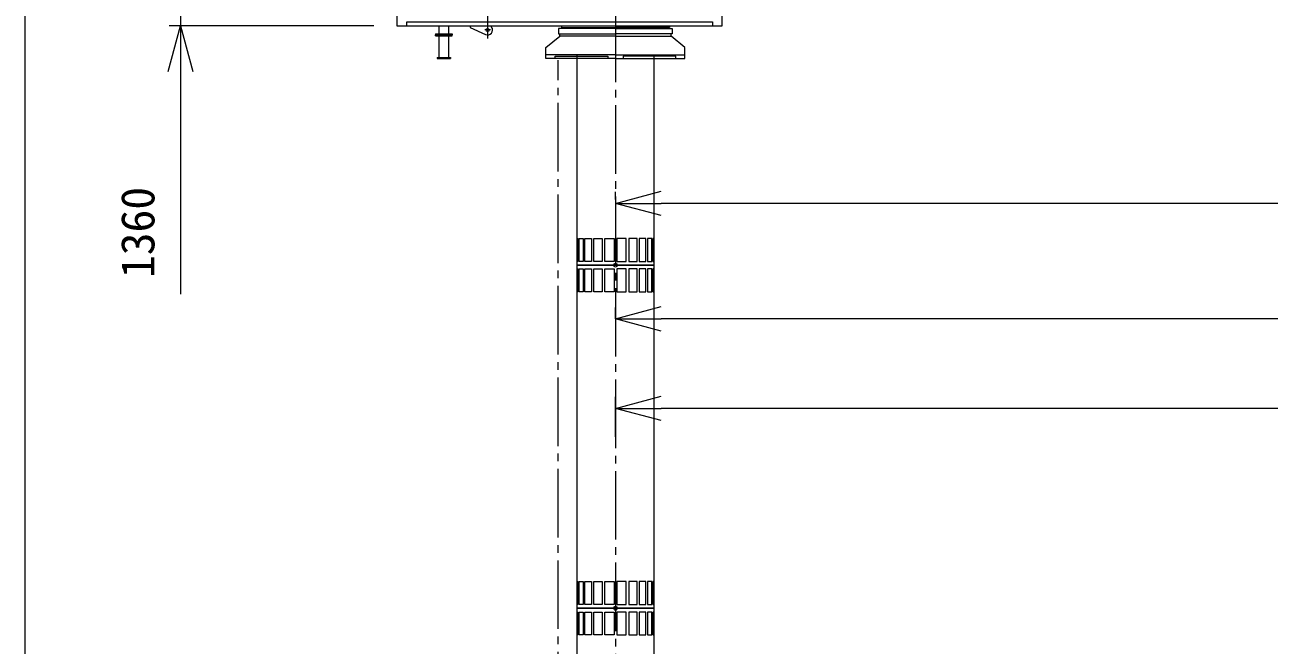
# Model space of a CAD drawing. Units: millimetres, scale not verified. Extents: x -27556 to 27590, y -36412 to 39687.
# Drawn here: x -26666 to -10360, y 1772 to 9908 of the extents above; entities that cross this region are included whole.
import ezdxf
from ezdxf.enums import TextEntityAlignment as Align

# ---------------------------------------------------------------- set-up
doc = ezdxf.new("R2010")
doc.units = ezdxf.units.MM
doc.header["$LTSCALE"] = 100
doc.header["$PDMODE"] = 32
doc.header["$PDSIZE"] = 50
doc.linetypes.add('CHAIN2', pattern=[12, 9, -1, 1, -1])
for name, color, linetype, lineweight in [('0-3_05 寸法', 7, 'Continuous', 18), ('0-4_10 当社外形線', 7, 'Continuous', 18), ('0-5_12 当社中心線', 7, 'CHAIN2', 18)]:
    doc.layers.add(name, color=color, linetype=linetype, lineweight=lineweight)
doc.styles.add('ＭＳ ゴシック', font='')
doc.styles.get('ＭＳ ゴシック').set_extended_font_data('MS Gothic')

msp = doc.modelspace()

# ---------------------------------------------------------------- linework, layer by layer
at = {"layer": '0-3_05 寸法'}
for p, q in [((-24625.5, 11256.1), (-24625.5, 9896.1)), ((-26665.5, 10656.1), (-26665.5, -19643.9)), ((-22091.3, 9896.1), (-24775.5, 9896.1)), ((-24625.5, 9896.1), (-24625.5, 9296.1)), ((-24625.5, 9296.1), (-24625.5, 6376.1)), ((-18926.3, 7616.3), (-18926.3, 7716.5)), ((-18926.3, 7566.5), (-18326.3, 7566.5)), ((473.5, 7566.5), (-18326.3, 7566.5)), ((-18926.3, 6052.1), (-18926.3, 6202.1)), ((-18926.3, 6052.1), (-18326.3, 6052.1)), ((5473.7, 6052.1), (-18326.3, 6052.1)), ((-18926.3, 4503), (-18926.3, 5027.3)), ((-18926.3, 4877.3), (-18326.3, 4877.3)), ((10473.7, 4877.3), (-18326.3, 4877.3))]:
    msp.add_line(p, q, dxfattribs=at)
for points in [[(-24786.3, 9296.1), (-24625.5, 9896.1), (-24464.7, 9296.1)], [(-18326.3, 7405.8), (-18926.3, 7566.5), (-18326.3, 7727.3)], [(-18326.3, 5891.3), (-18926.3, 6052.1), (-18326.3, 6212.8)], [(-18326.3, 4716.6), (-18926.3, 4877.3), (-18326.3, 5038.1)]]:
    msp.add_lwpolyline(points, dxfattribs=at)
at = {"layer": '0-4_10 当社外形線'}
for p, q in [((-21286.3, 9788.1), (-21066.3, 9788.1)), ((-21286.3, 9788.1), (-21286.3, 9776.1)), ((-21238.8, 9896.1), (-21238.8, 9788.1)), ((-21238.8, 9896.1), (-21113.8, 9896.1)), ((-21176.3, 9896.9), (-21176.3, 9895.3)), ((-21113.8, 9896.1), (-21113.8, 9788.1)), ((-21066.3, 9788.1), (-21066.3, 9776.1)), ((-20829.7, 9896.1), (-20829.7, 9873.3)), ((-20829.7, 9873.3), (-20627.8, 9782.3)), ((-20561.1, 9896.1), (-20548.6, 9878.3)), ((-19608, 9871.6), (-19608, 9859.1)), ((-18244.6, 9871.6), (-18244.6, 9859.1)), ((-21286.3, 9776.1), (-21066.3, 9776.1)), ((-21286.3, 9764.1), (-21286.3, 9776.1)), ((-21286.3, 9764.1), (-21066.3, 9764.1)), ((-21238.8, 9764.1), (-21238.8, 9478.1)), ((-21113.8, 9764.1), (-21113.8, 9478.1)), ((-21066.3, 9764.1), (-21066.3, 9776.1)), ((-21263.8, 9478.1), (-21088.8, 9478.1)), ((-21263.8, 9478.1), (-21263.8, 9466.1)), ((-21263.8, 9466.1), (-21088.8, 9466.1)), ((-21088.8, 9478.1), (-21088.8, 9466.1)), ((-18926.3, 9516.1), (-19836.3, 9516.1)), ((-18926.3, 9516.1), (-18016.3, 9516.1)), ((-19434.3, 6756.1), (-18418.3, 6756.1))]:
    msp.add_line(p, q, dxfattribs=at)
for points in [[(-21658.5, 10346.1), (-21791.3, 10346.1), (-21791.3, 9896.1), (-20829.7, 9896.1)], [(-20829.7, 9896.1), (-17526.3, 9896.1), (-17526.3, 10346.1), (-17652.8, 10346.1)], [(-21658.5, 9896.1), (-21658.5, 9946.1), (-17652.8, 9946.1), (-17652.8, 9896.1)], [(-18926.3, 9859.1), (-19670.8, 9859.1), (-19670.8, 9791.1), (-19656.3, 9791.1)], [(-18926.3, 9761.1), (-19656.3, 9761.1), (-19656.3, 9791.1), (-18926.3, 9791.1)], [(-19633.4, 9896.1), (-19633.4, 9871.6), (-18926.3, 9871.6)], [(-18219.2, 9896.1), (-18219.2, 9871.6), (-18926.3, 9871.6)], [(-18926.3, 9859.1), (-18181.7, 9859.1), (-18181.7, 9791.1), (-18196.3, 9791.1)], [(-18926.3, 9761.1), (-18196.3, 9761.1), (-18196.3, 9791.1), (-18926.3, 9791.1)], [(-18926.3, 9466.1), (-19836.3, 9466.1), (-19836.3, 9609.7), (-19656.3, 9761.1)], [(-18926.3, 9466.1), (-18016.3, 9466.1), (-18016.3, 9609.7), (-18196.3, 9761.1)], [(-19716.3, 9466.1), (-19716.3, 9496.1), (-19026.3, 9496.1), (-19026.3, 9466.1)], [(-19434.3, 9506.1), (-19434.3, 6756.1), (-18418.3, 6756.1), (-18418.3, 9506.1)], [(-18136.3, 9466.1), (-18136.3, 9496.1), (-18826.3, 9496.1), (-18826.3, 9466.1)], [(-19434, 7106.1), (-19414.6, 7106.1), (-19414.6, 6806.1), (-19434, 6806.1)], [(-18418.6, 7106.1), (-18438, 7106.1), (-18438, 6806.1), (-18418.6, 6806.1)], [(-19434, 6706.1), (-19414.6, 6706.1), (-19414.6, 6406.1), (-19434, 6406.1)], [(-18418.6, 6706.1), (-18438, 6706.1), (-18438, 6406.1), (-18418.6, 6406.1)], [(-19434, 2606.1), (-19414.6, 2606.1), (-19414.6, 2306.1), (-19434, 2306.1)], [(-18418.6, 2606.1), (-18438, 2606.1), (-18438, 2306.1), (-18418.6, 2306.1)], [(-19434, 2206.1), (-19414.6, 2206.1), (-19414.6, 1906.1), (-19434, 1906.1)], [(-18418.6, 2206.1), (-18438, 2206.1), (-18438, 1906.1), (-18418.6, 1906.1)]]:
    msp.add_lwpolyline(points, dxfattribs=at)
for points in [[(-19347.4, 7106.1), (-19347.4, 6806.1), (-19403.6, 6806.1), (-19403.6, 7106.1)], [(-19239, 7106.1), (-19239, 6806.1), (-19326.6, 6806.1), (-19326.6, 7106.1)], [(-19100, 7106.1), (-19100, 6806.1), (-19210.3, 6806.1), (-19210.3, 7106.1)], [(-18944, 7106.1), (-18944, 6806.1), (-19066.3, 6806.1), (-19066.3, 7106.1)], [(-18908.5, 7106.1), (-18908.5, 6806.1), (-18786.3, 6806.1), (-18786.3, 7106.1)], [(-18752.5, 7106.1), (-18752.5, 6806.1), (-18642.2, 6806.1), (-18642.2, 7106.1)], [(-18613.5, 7106.1), (-18613.5, 6806.1), (-18526, 6806.1), (-18526, 7106.1)], [(-18505.1, 7106.1), (-18505.1, 6806.1), (-18448.9, 6806.1), (-18448.9, 7106.1)], [(-19434.3, 2256.1), (-18418.3, 2256.1), (-18418.3, 6756.1), (-19434.3, 6756.1)], [(-19347.4, 6706.1), (-19347.4, 6406.1), (-19403.7, 6406.1), (-19403.7, 6706.1)], [(-19239, 6706.1), (-19239, 6406.1), (-19326.6, 6406.1), (-19326.6, 6706.1)], [(-19100, 6706.1), (-19100, 6406.1), (-19210.4, 6406.1), (-19210.4, 6706.1)], [(-18944, 6706.1), (-18944, 6406.1), (-19066.3, 6406.1), (-19066.3, 6706.1)], [(-18908.6, 6706.1), (-18908.6, 6406.1), (-18786.3, 6406.1), (-18786.3, 6706.1)], [(-18752.5, 6706.1), (-18752.5, 6406.1), (-18642.2, 6406.1), (-18642.2, 6706.1)], [(-18613.5, 6706.1), (-18613.5, 6406.1), (-18526, 6406.1), (-18526, 6706.1)], [(-18505.1, 6706.1), (-18505.1, 6406.1), (-18448.9, 6406.1), (-18448.9, 6706.1)], [(-19347.4, 2606.1), (-19347.4, 2306.1), (-19403.7, 2306.1), (-19403.7, 2606.1)], [(-19239, 2606.1), (-19239, 2306.1), (-19326.6, 2306.1), (-19326.6, 2606.1)], [(-19100, 2606.1), (-19100, 2306.1), (-19210.4, 2306.1), (-19210.4, 2606.1)], [(-18944, 2606.1), (-18944, 2306.1), (-19066.3, 2306.1), (-19066.3, 2606.1)], [(-18908.6, 2606.1), (-18908.6, 2306.1), (-18786.3, 2306.1), (-18786.3, 2606.1)], [(-18752.5, 2606.1), (-18752.5, 2306.1), (-18642.2, 2306.1), (-18642.2, 2606.1)], [(-18613.5, 2606.1), (-18613.5, 2306.1), (-18526, 2306.1), (-18526, 2606.1)], [(-18505.1, 2606.1), (-18505.1, 2306.1), (-18448.9, 2306.1), (-18448.9, 2606.1)], [(-19434.3, -2243.9), (-18418.3, -2243.9), (-18418.3, 2256.1), (-19434.3, 2256.1)], [(-19347.4, 2206.1), (-19347.4, 1906.1), (-19403.7, 1906.1), (-19403.7, 2206.1)], [(-19239, 2206.1), (-19239, 1906.1), (-19326.6, 1906.1), (-19326.6, 2206.1)], [(-19100, 2206.1), (-19100, 1906.1), (-19210.4, 1906.1), (-19210.4, 2206.1)], [(-18944, 2206.1), (-18944, 1906.1), (-19066.3, 1906.1), (-19066.3, 2206.1)], [(-18908.6, 2206.1), (-18908.6, 1906.1), (-18786.3, 1906.1), (-18786.3, 2206.1)], [(-18752.5, 2206.1), (-18752.5, 1906.1), (-18642.2, 1906.1), (-18642.2, 2206.1)], [(-18613.5, 2206.1), (-18613.5, 1906.1), (-18526, 1906.1), (-18526, 2206.1)], [(-18505.1, 2206.1), (-18505.1, 1906.1), (-18448.9, 1906.1), (-18448.9, 2206.1)]]:
    msp.add_lwpolyline(points, close=True, dxfattribs=at)
msp.add_circle((-20601.3, 9841.1), 20, dxfattribs=at)
msp.add_arc((-20601.3, 9841.1), 64.5, 245.742, 35.2168, dxfattribs=at)
for p in [(-18926.3, 6756.1), (-18926.3, 6756.1), (-18926.3, 2256.1)]:
    msp.add_point(p, dxfattribs=at)
at = {"layer": '0-5_12 当社中心線'}
for p, q in [((-18926.3, 11256.1), (-18926.3, -20903.9)), ((-20601.3, 10399.3), (-20601.3, 9730.4)), ((-20562.8, 9841.1), (-20639.8, 9841.1)), ((-19675.8, -19616), (-19674.7, 9446.1))]:
    msp.add_line(p, q, dxfattribs=at)

# ---------------------------------------------------------------- texts
at = {"layer": '0-3_05 寸法', "style": 'ＭＳ ゴシック'}
msp.add_text('1360', height=439.9, rotation=90, dxfattribs=at).set_placement((-24835.5, 6586.1), align=Align.BOTTOM_LEFT)

doc.saveas('drawing.dxf')
